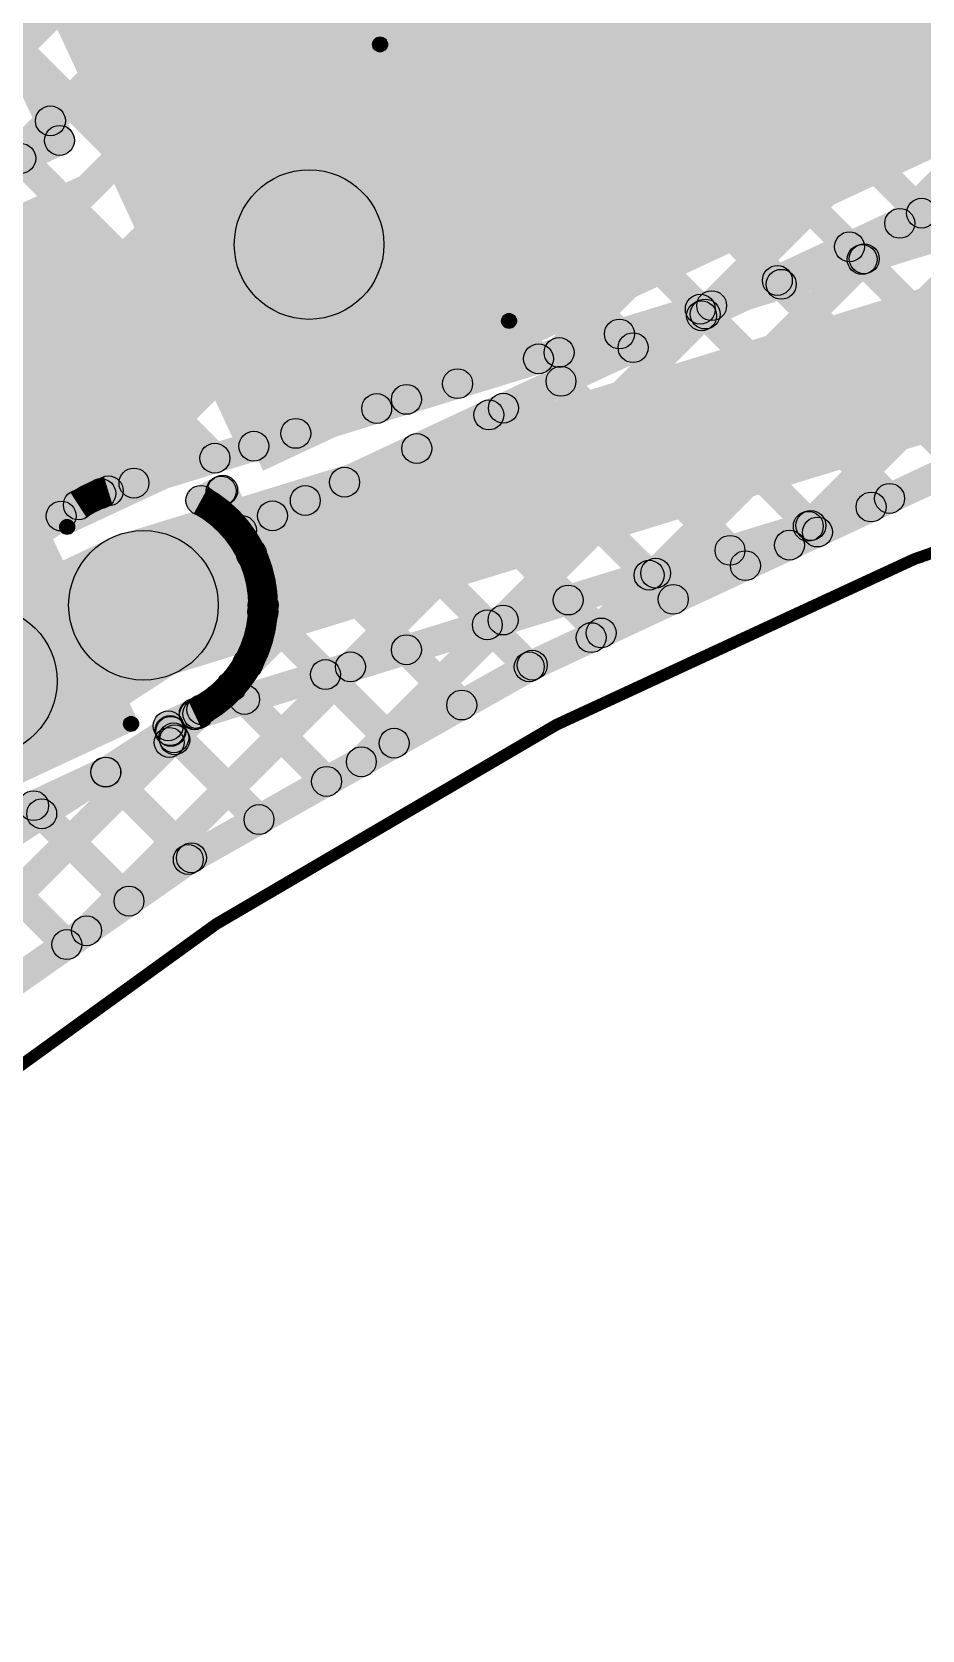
# Model space of a CAD drawing. Header units: millimetres. Extents: x 1.49 to 4.64, y 4.45 to 5.86.
# Drawn here: x 2.258 to 2.555, y 5.042 to 5.577 of the extents above; entities that cross this region are included whole.
import ezdxf

# ---------------------------------------------------------------- set-up
doc = ezdxf.new("R2010")
doc.units = ezdxf.units.MM
doc.header["$MEASUREMENT"] = 0
for name, color, linetype in [('BottomLayer', 5, 'Continuous'), ('Mechanical2', 216, 'Continuous'), ('TopLayer', 1, 'Continuous'), ('TopOverlay', 2, 'Continuous'), ('TopPaste', 8, 'Continuous'), ('TopSolder', 216, 'Continuous'), ('ViaHoleLayer', 16, 'Continuous')]:
    doc.layers.add(name, color=color, linetype=linetype)

# ---------------------------------------------------------------- blocks, each defined once
blk = doc.blocks.new('R__1206_2')
at = {"layer": 'TopLayer'}
for points in [[(-0.08, 0.035), (-0.02, 0.035), (-0.02, -0.035), (-0.08, -0.035)], [(0.02, 0.035), (0.08, 0.035), (0.08, -0.035), (0.02, -0.035)]]:
    blk.add_hatch(color=1, dxfattribs=at).paths.add_polyline_path(points)
at = {"layer": 'TopOverlay'}
h = blk.add_hatch(color=2, dxfattribs=at)
edge = h.paths.add_edge_path()
edge.add_arc((-0.084, 0.039), 0.0025, 0, 360)
h = blk.add_hatch(color=2, dxfattribs=at)
edge = h.paths.add_edge_path()
edge.add_arc((-0.084, 0.039), 0.0025, 0, 360)
for points in [[(-0.0815, -0.039), (-0.0865, -0.039), (-0.0865, 0.039), (-0.0815, 0.039)], [(-0.084, 0.0365), (-0.084, 0.0415), (0.084, 0.0415), (0.084, 0.0365)], [(0.0865, -0.039), (0.0815, -0.039), (0.0815, 0.039), (0.0865, 0.039)], [(-0.084, -0.0415), (-0.084, -0.0365), (0.084, -0.0365), (0.084, -0.0415)]]:
    blk.add_hatch(color=2, dxfattribs=at).paths.add_polyline_path(points)
h = blk.add_hatch(color=2, dxfattribs=at)
edge = h.paths.add_edge_path()
edge.add_arc((0.084, 0.039), 0.0025, 0, 360)
h = blk.add_hatch(color=2, dxfattribs=at)
edge = h.paths.add_edge_path()
edge.add_arc((0.084, 0.039), 0.0025, 0, 360)
h = blk.add_hatch(color=2, dxfattribs=at)
edge = h.paths.add_edge_path()
edge.add_arc((-0.084, -0.039), 0.0025, 0, 360)
h = blk.add_hatch(color=2, dxfattribs=at)
edge = h.paths.add_edge_path()
edge.add_arc((-0.084, -0.039), 0.0025, 0, 360)
h = blk.add_hatch(color=2, dxfattribs=at)
edge = h.paths.add_edge_path()
edge.add_arc((0.084, -0.039), 0.0025, 0, 360)
h = blk.add_hatch(color=2, dxfattribs=at)
edge = h.paths.add_edge_path()
edge.add_arc((0.084, -0.039), 0.0025, 0, 360)
at = {"layer": 'TopPaste'}
for points in [[(-0.08, 0.035), (-0.02, 0.035), (-0.02, -0.035), (-0.08, -0.035)], [(0.02, 0.035), (0.08, 0.035), (0.08, -0.035), (0.02, -0.035)]]:
    blk.add_hatch(color=8, dxfattribs=at).paths.add_polyline_path(points)
at = {"layer": 'TopSolder'}
for points in [[(-0.084, 0.039), (-0.016, 0.039), (-0.016, -0.039), (-0.084, -0.039)], [(0.016, 0.039), (0.084, 0.039), (0.084, -0.039), (0.016, -0.039)]]:
    blk.add_hatch(color=216, dxfattribs=at).paths.add_polyline_path(points)
at = {"layer": 'TopOverlay'}
for centre in [(-0.084, 0.039), (-0.084, 0.039), (0.084, 0.039), (0.084, 0.039), (-0.084, -0.039), (-0.084, -0.039), (0.084, -0.039), (0.084, -0.039)]:
    blk.add_circle(centre, 0.0025, dxfattribs=at)
blk = doc.blocks.new('W_____LED_8')
at = {"layer": 'TopLayer'}
for points in [[(-0.06526, 0.04685), (-0.02195, 0.04685), (-0.02195, -0.04685), (-0.06526, -0.04685)], [(-0.00226, 0.04685), (0.08947, 0.04685), (0.08947, -0.04685), (-0.00226, -0.04685)]]:
    blk.add_hatch(color=1, dxfattribs=at).paths.add_polyline_path(points)
at = {"layer": 'TopOverlay'}
h = blk.add_hatch(color=2, dxfattribs=at)
edge = h.paths.add_edge_path()
edge.add_arc((-0.069, 0.051), 0.0025, 0, 360)
h = blk.add_hatch(color=2, dxfattribs=at)
edge = h.paths.add_edge_path()
edge.add_arc((-0.069, 0.051), 0.0025, 0, 360)
for points in [[(-0.069, 0.0485), (-0.069, 0.0535), (0.094, 0.0535), (0.094, 0.0485)], [(-0.0715, 0.051), (-0.0665, 0.051), (-0.0665, -0.051), (-0.0715, -0.051)], [(0.134, 0.05301), (0.091, 0.05301), (0.091, -0.05299), (0.134, -0.05299)], [(-0.069, -0.0535), (-0.069, -0.0485), (0.094, -0.0485), (0.094, -0.0535)]]:
    blk.add_hatch(color=2, dxfattribs=at).paths.add_polyline_path(points)
h = blk.add_hatch(color=2, dxfattribs=at)
edge = h.paths.add_edge_path()
edge.add_arc((0.094, 0.051), 0.0025, 0, 360)
h = blk.add_hatch(color=2, dxfattribs=at)
edge = h.paths.add_edge_path()
edge.add_arc((-0.069, -0.051), 0.0025, 0, 360)
h = blk.add_hatch(color=2, dxfattribs=at)
edge = h.paths.add_edge_path()
edge.add_arc((-0.069, -0.051), 0.0025, 0, 360)
h = blk.add_hatch(color=2, dxfattribs=at)
edge = h.paths.add_edge_path()
edge.add_arc((0.094, -0.051), 0.0025, 0, 360)
at = {"layer": 'TopPaste'}
for points in [[(-0.06526, 0.04685), (-0.02195, 0.04685), (-0.02195, -0.04685), (-0.06526, -0.04685)], [(-0.00226, 0.04685), (0.08947, 0.04685), (0.08947, -0.04685), (-0.00226, -0.04685)]]:
    blk.add_hatch(color=8, dxfattribs=at).paths.add_polyline_path(points)
at = {"layer": 'TopSolder'}
for points in [[(-0.06926, 0.05085), (-0.01795, 0.05085), (-0.01795, -0.05085), (-0.06926, -0.05085)], [(-0.00626, 0.05085), (0.09347, 0.05085), (0.09347, -0.05085), (-0.00626, -0.05085)]]:
    blk.add_hatch(color=216, dxfattribs=at).paths.add_polyline_path(points)
at = {"layer": 'TopOverlay'}
for centre in [(-0.069, 0.051), (-0.069, 0.051), (0.094, 0.051), (-0.069, -0.051), (-0.069, -0.051), (0.094, -0.051)]:
    blk.add_circle(centre, 0.0025, dxfattribs=at)

msp = doc.modelspace()

# ---------------------------------------------------------------- hatches: boundary and pattern name
at = {"layer": 'BottomLayer'}
for points in [[(2.53954, 5.49732), (2.53247, 5.50439), (2.85432, 5.82624), (2.86139, 5.81917)], [(2.53954, 5.49732), (2.53247, 5.50439), (2.85432, 5.82624), (2.86139, 5.81917)], [(2.48852, 5.48165), (2.48144, 5.48872), (2.81621, 5.82348), (2.82328, 5.81641)], [(2.43749, 5.46598), (2.43042, 5.47305), (2.77121, 5.81384), (2.77828, 5.80677)], [(2.38647, 5.45031), (2.3794, 5.45738), (2.72621, 5.8042), (2.73328, 5.79712)], [(2.33544, 5.43464), (2.32837, 5.44171), (2.68121, 5.79455), (2.68828, 5.78748)], [(2.28429, 5.41884), (2.27722, 5.42591), (2.63621, 5.78491), (2.64329, 5.77784)], [(2.1869, 5.35681), (2.17983, 5.36388), (2.58827, 5.77232), (2.59534, 5.76525)], [(1.51354, 4.7188), (1.50646, 4.72587), (2.53458, 5.75399), (2.54166, 5.74692)], [(2.07034, 5.31096), (2.06327, 5.31803), (2.4809, 5.73566), (2.48797, 5.72859)], [(2.05804, 5.33401), (2.05097, 5.34109), (2.42721, 5.71733), (2.43428, 5.71026)], [(2.39921, 5.70034), (2.40629, 5.70741), (2.59292, 5.52078), (2.58585, 5.51371)], [(2.35747, 5.48163), (2.34329, 5.52958), (2.93291, 5.70397), (2.94709, 5.65603)], [(2.37564, 5.68855), (2.38272, 5.69563), (2.56587, 5.51247), (2.5588, 5.5054)], [(1.51354, 4.82487), (1.50646, 4.83194), (2.36466, 5.69013), (2.37173, 5.68306)], [(2.35207, 5.67677), (2.35914, 5.68384), (2.53882, 5.50417), (2.53175, 5.4971)], [(2.3285, 5.66498), (2.33557, 5.67206), (2.51177, 5.49586), (2.5047, 5.48879)], [(2.30493, 5.6532), (2.312, 5.66027), (2.48472, 5.48755), (2.47765, 5.48048)], [(2.28136, 5.64141), (2.28843, 5.64848), (2.45767, 5.47925), (2.4506, 5.47218)], [(2.25779, 5.62963), (2.26486, 5.6367), (2.43062, 5.47094), (2.42355, 5.46387)], [(2.23458, 5.61749), (2.24165, 5.62456), (2.40357, 5.46263), (2.3965, 5.45556)], [(2.28473, 5.41846), (2.28179, 5.42802), (2.91634, 5.62288), (2.91927, 5.61332)], [(2.21216, 5.60456), (2.21923, 5.61163), (2.37652, 5.45433), (2.36945, 5.44726)], [(2.30234, 5.3611), (2.28766, 5.4089), (2.92266, 5.6039), (2.93734, 5.5561)], [(2.18974, 5.59162), (2.19681, 5.59869), (2.34948, 5.44602), (2.3424, 5.43895)], [(2.16731, 5.57869), (2.17439, 5.58576), (2.32243, 5.43772), (2.31536, 5.43064)], [(2.14489, 5.56575), (2.15197, 5.57282), (2.29538, 5.42941), (2.28831, 5.42234)], [(2.12247, 5.55282), (2.12954, 5.55989), (2.27105, 5.41839), (2.26397, 5.41132)], [(2.05308, 5.2937), (2.02692, 5.3363), (2.3373, 5.52691), (2.36347, 5.4843)], [(2.09087, 5.29447), (2.08544, 5.30287), (2.27053, 5.42277), (2.27597, 5.41438)], [(2.31354, 5.34362), (2.3106, 5.35318), (2.53681, 5.42265), (2.53975, 5.41309)], [(2.42711, 5.36047), (2.42289, 5.36953), (2.53617, 5.4224), (2.5404, 5.41333)], [(2.51453, 5.40159), (2.50746, 5.40866), (2.51374, 5.41495), (2.52081, 5.40788)], [(2.51463, 5.40815), (2.5217, 5.41522), (2.52389, 5.41303), (2.51682, 5.40596)], [(2.12349, 5.24412), (2.09631, 5.28608), (2.28141, 5.40598), (2.30859, 5.36402)], [(2.48758, 5.39984), (2.49465, 5.40692), (2.49978, 5.40178), (2.49271, 5.39471)], [(2.44824, 5.37066), (2.44116, 5.37773), (2.46272, 5.39928), (2.46979, 5.39221)], [(2.46053, 5.39154), (2.4676, 5.39861), (2.47567, 5.39053), (2.4686, 5.38346)], [(2.43348, 5.38323), (2.44055, 5.3903), (2.45157, 5.37928), (2.4445, 5.37221)], [(2.37138, 5.32916), (2.36431, 5.33623), (2.41169, 5.38361), (2.41876, 5.37654)], [(2.37138, 5.32916), (2.36431, 5.33623), (2.41169, 5.38361), (2.41876, 5.37654)], [(2.40643, 5.37493), (2.4135, 5.382), (2.42753, 5.36797), (2.42046, 5.3609)], [(2.37938, 5.36662), (2.38645, 5.37369), (2.40494, 5.3552), (2.39787, 5.34813)], [(2.27952, 5.27266), (2.27245, 5.27973), (2.36067, 5.36794), (2.36774, 5.36087)], [(2.31246, 5.29565), (2.30754, 5.30435), (2.42254, 5.36935), (2.42746, 5.36065)], [(2.35233, 5.35831), (2.3594, 5.36538), (2.38235, 5.34243), (2.37528, 5.33536)], [(2.32528, 5.35001), (2.33235, 5.35708), (2.35977, 5.32967), (2.3527, 5.32259)], [(1.96427, 4.99275), (1.95719, 4.99982), (2.30964, 5.35227), (2.31672, 5.3452)], [(2.14046, 5.23127), (2.13502, 5.23967), (2.30935, 5.35259), (2.31479, 5.3442)], [(2.30036, 5.33957), (2.30744, 5.34664), (2.33718, 5.3169), (2.33011, 5.30983)], [(2.27891, 5.32567), (2.28598, 5.33274), (2.31459, 5.30413), (2.30752, 5.29706)], [(2.25745, 5.31177), (2.26452, 5.31884), (2.29371, 5.28966), (2.28664, 5.28259)], [(2.21287, 5.2259), (2.20713, 5.2341), (2.30713, 5.3041), (2.31287, 5.2959)], [(2.23599, 5.29787), (2.24307, 5.30494), (2.27291, 5.2751), (2.26584, 5.26803)]]:
    msp.add_hatch(color=5, dxfattribs=at).paths.add_polyline_path(points)
h = msp.add_hatch(color=5, dxfattribs=at)
edge = h.paths.add_edge_path()
edge.add_arc((2.35038, 5.50561), 0.025, 0, 360)
h = msp.add_hatch(color=5, dxfattribs=at)
edge = h.paths.add_edge_path()
edge.add_arc((2.35038, 5.50561), 0.025, 0, 360)
h = msp.add_hatch(color=5, dxfattribs=at)
edge = h.paths.add_edge_path()
edge.add_arc((2.53528, 5.50063), 0.005, 0, 360)
h = msp.add_hatch(color=5, dxfattribs=at)
edge = h.paths.add_edge_path()
edge.add_arc((2.536, 5.50085), 0.005, 0, 360)
h = msp.add_hatch(color=5, dxfattribs=at)
edge = h.paths.add_edge_path()
edge.add_arc((2.536, 5.50085), 0.005, 0, 360)
h = msp.add_hatch(color=5, dxfattribs=at)
edge = h.paths.add_edge_path()
edge.add_arc((2.50823, 5.49232), 0.005, 0, 360)
h = msp.add_hatch(color=5, dxfattribs=at)
edge = h.paths.add_edge_path()
edge.add_arc((2.48118, 5.48402), 0.005, 0, 360)
h = msp.add_hatch(color=5, dxfattribs=at)
edge = h.paths.add_edge_path()
edge.add_arc((2.48498, 5.48518), 0.005, 0, 360)
h = msp.add_hatch(color=5, dxfattribs=at)
edge = h.paths.add_edge_path()
edge.add_arc((2.45414, 5.47571), 0.005, 0, 360)
h = msp.add_hatch(color=5, dxfattribs=at)
edge = h.paths.add_edge_path()
edge.add_arc((2.42709, 5.46741), 0.005, 0, 360)
h = msp.add_hatch(color=5, dxfattribs=at)
edge = h.paths.add_edge_path()
edge.add_arc((2.43396, 5.46952), 0.005, 0, 360)
h = msp.add_hatch(color=5, dxfattribs=at)
edge = h.paths.add_edge_path()
edge.add_arc((2.40004, 5.4591), 0.005, 0, 360)
h = msp.add_hatch(color=5, dxfattribs=at)
edge = h.paths.add_edge_path()
edge.add_arc((2.37299, 5.45079), 0.005, 0, 360)
h = msp.add_hatch(color=5, dxfattribs=at)
edge = h.paths.add_edge_path()
edge.add_arc((2.38293, 5.45385), 0.005, 0, 360)
h = msp.add_hatch(color=5, dxfattribs=at)
edge = h.paths.add_edge_path()
edge.add_arc((2.34594, 5.44249), 0.005, 0, 360)
h = msp.add_hatch(color=5, dxfattribs=at)
edge = h.paths.add_edge_path()
edge.add_arc((2.31889, 5.43418), 0.005, 0, 360)
h = msp.add_hatch(color=5, dxfattribs=at)
edge = h.paths.add_edge_path()
edge.add_arc((2.33191, 5.43818), 0.005, 0, 360)
h = msp.add_hatch(color=5, dxfattribs=at)
edge = h.paths.add_edge_path()
edge.add_arc((2.29184, 5.42587), 0.005, 0, 360)
h = msp.add_hatch(color=5, dxfattribs=at)
edge = h.paths.add_edge_path()
edge.add_arc((2.27325, 5.41857), 0.005, 0, 360)
h = msp.add_hatch(color=5, dxfattribs=at)
edge = h.paths.add_edge_path()
edge.add_arc((2.27325, 5.41857), 0.005, 0, 360)
h = msp.add_hatch(color=5, dxfattribs=at)
edge = h.paths.add_edge_path()
edge.add_arc((2.27325, 5.41857), 0.005, 0, 360)
h = msp.add_hatch(color=5, dxfattribs=at)
edge = h.paths.add_edge_path()
edge.add_arc((2.28075, 5.42238), 0.005, 0, 360)
h = msp.add_hatch(color=5, dxfattribs=at)
edge = h.paths.add_edge_path()
edge.add_arc((2.28326, 5.42324), 0.005, 0, 360)
h = msp.add_hatch(color=5, dxfattribs=at)
edge = h.paths.add_edge_path()
edge.add_arc((2.28326, 5.42324), 0.005, 0, 360)
h = msp.add_hatch(color=5, dxfattribs=at)
edge = h.paths.add_edge_path()
edge.add_arc((2.28326, 5.42324), 0.005, 0, 360)
h = msp.add_hatch(color=5, dxfattribs=at)
edge = h.paths.add_edge_path()
edge.add_arc((2.26751, 5.41485), 0.005, 0, 360)
h = msp.add_hatch(color=5, dxfattribs=at)
edge = h.paths.add_edge_path()
edge.add_arc((2.53828, 5.41787), 0.005, 0, 360)
h = msp.add_hatch(color=5, dxfattribs=at)
edge = h.paths.add_edge_path()
edge.add_arc((2.53828, 5.41787), 0.005, 0, 360)
h = msp.add_hatch(color=5, dxfattribs=at)
edge = h.paths.add_edge_path()
edge.add_arc((2.51728, 5.41141), 0.005, 0, 360)
h = msp.add_hatch(color=5, dxfattribs=at)
edge = h.paths.add_edge_path()
edge.add_arc((2.51816, 5.41169), 0.005, 0, 360)
h = msp.add_hatch(color=5, dxfattribs=at)
edge = h.paths.add_edge_path()
edge.add_arc((2.52035, 5.4095), 0.005, 0, 360)
h = msp.add_hatch(color=5, dxfattribs=at)
edge = h.paths.add_edge_path()
edge.add_arc((2.295, 5.385), 0.025, 0, 360)
h = msp.add_hatch(color=5, dxfattribs=at)
edge = h.paths.add_edge_path()
edge.add_arc((2.295, 5.385), 0.025, 0, 360)
h = msp.add_hatch(color=5, dxfattribs=at)
edge = h.paths.add_edge_path()
edge.add_arc((2.49111, 5.40338), 0.005, 0, 360)
h = msp.add_hatch(color=5, dxfattribs=at)
edge = h.paths.add_edge_path()
edge.add_arc((2.51099, 5.40513), 0.005, 0, 360)
h = msp.add_hatch(color=5, dxfattribs=at)
edge = h.paths.add_edge_path()
edge.add_arc((2.49625, 5.39825), 0.005, 0, 360)
h = msp.add_hatch(color=5, dxfattribs=at)
edge = h.paths.add_edge_path()
edge.add_arc((2.295, 5.385), 0.01181, 0, 360)
h = msp.add_hatch(color=5, dxfattribs=at)
edge = h.paths.add_edge_path()
edge.add_arc((2.46406, 5.39507), 0.005, 0, 360)
h = msp.add_hatch(color=5, dxfattribs=at)
edge = h.paths.add_edge_path()
edge.add_arc((2.46625, 5.39575), 0.005, 0, 360)
h = msp.add_hatch(color=5, dxfattribs=at)
edge = h.paths.add_edge_path()
edge.add_arc((2.43701, 5.38677), 0.005, 0, 360)
h = msp.add_hatch(color=5, dxfattribs=at)
edge = h.paths.add_edge_path()
edge.add_arc((2.47214, 5.387), 0.005, 0, 360)
h = msp.add_hatch(color=5, dxfattribs=at)
edge = h.paths.add_edge_path()
edge.add_arc((2.40997, 5.37846), 0.005, 0, 360)
h = msp.add_hatch(color=5, dxfattribs=at)
edge = h.paths.add_edge_path()
edge.add_arc((2.41523, 5.38008), 0.005, 0, 360)
h = msp.add_hatch(color=5, dxfattribs=at)
edge = h.paths.add_edge_path()
edge.add_arc((2.41523, 5.38008), 0.005, 0, 360)
h = msp.add_hatch(color=5, dxfattribs=at)
edge = h.paths.add_edge_path()
edge.add_arc((2.44803, 5.37575), 0.005, 0, 360)
h = msp.add_hatch(color=5, dxfattribs=at)
edge = h.paths.add_edge_path()
edge.add_arc((2.38292, 5.37015), 0.005, 0, 360)
h = msp.add_hatch(color=5, dxfattribs=at)
edge = h.paths.add_edge_path()
edge.add_arc((2.4447, 5.37419), 0.005, 0, 360)
h = msp.add_hatch(color=5, dxfattribs=at)
edge = h.paths.add_edge_path()
edge.add_arc((2.425, 5.365), 0.005, 0, 360)
h = msp.add_hatch(color=5, dxfattribs=at)
edge = h.paths.add_edge_path()
edge.add_arc((2.425, 5.365), 0.005, 0, 360)
h = msp.add_hatch(color=5, dxfattribs=at)
edge = h.paths.add_edge_path()
edge.add_arc((2.35587, 5.36185), 0.005, 0, 360)
h = msp.add_hatch(color=5, dxfattribs=at)
edge = h.paths.add_edge_path()
edge.add_arc((2.3642, 5.36441), 0.005, 0, 360)
h = msp.add_hatch(color=5, dxfattribs=at)
edge = h.paths.add_edge_path()
edge.add_arc((2.42399, 5.36443), 0.005, 0, 360)
h = msp.add_hatch(color=5, dxfattribs=at)
edge = h.paths.add_edge_path()
edge.add_arc((2.31318, 5.34874), 0.005, 0, 360)
h = msp.add_hatch(color=5, dxfattribs=at)
edge = h.paths.add_edge_path()
edge.add_arc((2.32882, 5.35354), 0.005, 0, 360)
h = msp.add_hatch(color=5, dxfattribs=at)
edge = h.paths.add_edge_path()
edge.add_arc((2.40141, 5.35166), 0.005, 0, 360)
h = msp.add_hatch(color=5, dxfattribs=at)
edge = h.paths.add_edge_path()
edge.add_arc((2.31207, 5.3484), 0.005, 0, 360)
h = msp.add_hatch(color=5, dxfattribs=at)
edge = h.paths.add_edge_path()
edge.add_arc((2.31207, 5.3484), 0.005, 0, 360)
h = msp.add_hatch(color=5, dxfattribs=at)
edge = h.paths.add_edge_path()
edge.add_arc((2.3039, 5.34311), 0.005, 0, 360)
h = msp.add_hatch(color=5, dxfattribs=at)
edge = h.paths.add_edge_path()
edge.add_arc((2.37882, 5.3389), 0.005, 0, 360)
h = msp.add_hatch(color=5, dxfattribs=at)
edge = h.paths.add_edge_path()
edge.add_arc((2.36785, 5.3327), 0.005, 0, 360)
h = msp.add_hatch(color=5, dxfattribs=at)
edge = h.paths.add_edge_path()
edge.add_arc((2.36785, 5.3327), 0.005, 0, 360)
h = msp.add_hatch(color=5, dxfattribs=at)
edge = h.paths.add_edge_path()
edge.add_arc((2.28244, 5.32921), 0.005, 0, 360)
h = msp.add_hatch(color=5, dxfattribs=at)
edge = h.paths.add_edge_path()
edge.add_arc((2.35623, 5.32613), 0.005, 0, 360)
h = msp.add_hatch(color=5, dxfattribs=at)
edge = h.paths.add_edge_path()
edge.add_arc((2.26099, 5.31531), 0.005, 0, 360)
h = msp.add_hatch(color=5, dxfattribs=at)
edge = h.paths.add_edge_path()
edge.add_arc((2.33364, 5.31336), 0.005, 0, 360)
h = msp.add_hatch(color=5, dxfattribs=at)
edge = h.paths.add_edge_path()
edge.add_arc((2.31105, 5.3006), 0.005, 0, 360)
h = msp.add_hatch(color=5, dxfattribs=at)
edge = h.paths.add_edge_path()
edge.add_arc((2.31, 5.3), 0.005, 0, 360)
h = msp.add_hatch(color=5, dxfattribs=at)
edge = h.paths.add_edge_path()
edge.add_arc((2.31, 5.3), 0.005, 0, 360)
h = msp.add_hatch(color=5, dxfattribs=at)
edge = h.paths.add_edge_path()
edge.add_arc((2.29017, 5.28612), 0.005, 0, 360)
h = msp.add_hatch(color=5, dxfattribs=at)
edge = h.paths.add_edge_path()
edge.add_arc((2.27599, 5.27619), 0.005, 0, 360)
h = msp.add_hatch(color=5, dxfattribs=at)
edge = h.paths.add_edge_path()
edge.add_arc((2.26938, 5.27156), 0.005, 0, 360)
at = {"layer": 'TopLayer'}
for points in [[(2.335, 5.43), (2.64351, 5.57386), (2.5706, 5.73022), (2.26209, 5.58636)], [(2.23762, 5.59151), (2.24668, 5.59573), (2.27148, 5.54255), (2.26242, 5.53833)], [(2.32986, 5.40553), (2.32563, 5.4146), (2.63644, 5.55953), (2.64067, 5.55047)], [(2.51453, 5.40159), (2.50746, 5.40866), (2.65733, 5.55854), (2.6644, 5.55146)], [(2.25258, 5.52855), (2.24551, 5.53562), (2.26038, 5.55049), (2.26745, 5.54342)], [(2.44824, 5.37066), (2.44116, 5.37773), (2.61057, 5.54713), (2.61764, 5.54006)], [(2.13162, 5.47182), (2.12739, 5.48088), (2.26484, 5.54497), (2.26906, 5.53591)], [(2.19003, 5.38204), (2.30967, 5.43782), (2.26907, 5.52488), (2.14944, 5.46909)], [(2.55162, 5.51257), (2.55869, 5.51965), (2.6251, 5.45324), (2.61803, 5.44616)], [(2.37138, 5.32916), (2.36431, 5.33623), (2.54432, 5.51624), (2.55139, 5.50917)], [(2.37138, 5.32916), (2.36431, 5.33623), (2.54432, 5.51624), (2.55139, 5.50917)], [(2.52751, 5.50133), (2.53458, 5.5084), (2.59823, 5.44475), (2.59116, 5.43768)], [(2.5034, 5.49009), (2.51047, 5.49716), (2.5721, 5.43553), (2.56503, 5.42846)], [(2.27952, 5.27266), (2.27245, 5.27973), (2.47807, 5.48535), (2.48515, 5.47828)], [(2.47929, 5.47884), (2.48636, 5.48592), (2.54799, 5.42428), (2.54092, 5.41721)], [(2.45518, 5.4676), (2.46225, 5.47467), (2.52389, 5.41303), (2.51682, 5.40596)], [(2.43106, 5.45636), (2.43814, 5.46343), (2.49978, 5.40178), (2.49271, 5.39471)], [(2.33344, 5.36193), (2.32637, 5.369), (2.41183, 5.45446), (2.4189, 5.44739)], [(2.40695, 5.44511), (2.41402, 5.45218), (2.47567, 5.39053), (2.4686, 5.38346)], [(2.38284, 5.43387), (2.38991, 5.44094), (2.45157, 5.37928), (2.4445, 5.37221)], [(2.42711, 5.36047), (2.42289, 5.36953), (2.57289, 5.43953), (2.57711, 5.43047)], [(2.35873, 5.42263), (2.3658, 5.4297), (2.42753, 5.36797), (2.42046, 5.3609)], [(2.31634, 5.41554), (2.31212, 5.42461), (2.31886, 5.42775), (2.32309, 5.41869)], [(2.31697, 5.42135), (2.32603, 5.42558), (2.33228, 5.41218), (2.32321, 5.40795)], [(2.3347, 5.39855), (2.32763, 5.40562), (2.34558, 5.42357), (2.35265, 5.4165)], [(2.33462, 5.41138), (2.34169, 5.41845), (2.40494, 5.3552), (2.39787, 5.34813)], [(2.25176, 5.33706), (2.2305, 5.38231), (2.28437, 5.40763), (2.30563, 5.36237)], [(2.3314, 5.37924), (2.33847, 5.38631), (2.38235, 5.34243), (2.37528, 5.33536)], [(2.31246, 5.29565), (2.30754, 5.30435), (2.42254, 5.36935), (2.42746, 5.36065)], [(2.3209, 5.35439), (2.32798, 5.36146), (2.35977, 5.32967), (2.3527, 5.32259)], [(2.30868, 5.33717), (2.30161, 5.34424), (2.311, 5.35363), (2.31807, 5.34656)], [(2.30541, 5.34017), (2.30116, 5.34922), (2.30989, 5.35332), (2.31414, 5.34427)], [(2.21695, 5.29324), (2.21272, 5.3023), (2.30335, 5.34456), (2.30758, 5.3355)], [(2.29876, 5.34259), (2.30782, 5.34681), (2.31, 5.34214), (2.30093, 5.33792)], [(2.30061, 5.33933), (2.30768, 5.3464), (2.33718, 5.3169), (2.33011, 5.30983)], [(1.7431, 4.77158), (1.73602, 4.77865), (2.30007, 5.3427), (2.30714, 5.33563)], [(2.27885, 5.32573), (2.28592, 5.3328), (2.31459, 5.30413), (2.30752, 5.29706)], [(2.25473, 5.31449), (2.26181, 5.32156), (2.29371, 5.28966), (2.28664, 5.28259)], [(2.23062, 5.30325), (2.23769, 5.31032), (2.27291, 5.2751), (2.26584, 5.26803)], [(2.21287, 5.2259), (2.20713, 5.2341), (2.30713, 5.3041), (2.31287, 5.2959)]]:
    msp.add_hatch(color=1, dxfattribs=at).paths.add_polyline_path(points)
h = msp.add_hatch(color=1, dxfattribs=at)
edge = h.paths.add_edge_path()
edge.add_arc((2.26391, 5.54696), 0.005, 0, 360)
h = msp.add_hatch(color=1, dxfattribs=at)
edge = h.paths.add_edge_path()
edge.add_arc((2.26695, 5.54044), 0.005, 0, 360)
h = msp.add_hatch(color=1, dxfattribs=at)
edge = h.paths.add_edge_path()
edge.add_arc((2.26695, 5.54044), 0.005, 0, 360)
h = msp.add_hatch(color=1, dxfattribs=at)
edge = h.paths.add_edge_path()
edge.add_arc((2.25402, 5.53441), 0.005, 0, 360)
h = msp.add_hatch(color=1, dxfattribs=at)
edge = h.paths.add_edge_path()
edge.add_arc((2.55516, 5.51611), 0.005, 0, 360)
h = msp.add_hatch(color=1, dxfattribs=at)
edge = h.paths.add_edge_path()
edge.add_arc((2.54786, 5.51271), 0.005, 0, 360)
h = msp.add_hatch(color=1, dxfattribs=at)
edge = h.paths.add_edge_path()
edge.add_arc((2.54786, 5.51271), 0.005, 0, 360)
h = msp.add_hatch(color=1, dxfattribs=at)
edge = h.paths.add_edge_path()
edge.add_arc((2.53105, 5.50487), 0.005, 0, 360)
h = msp.add_hatch(color=1, dxfattribs=at)
edge = h.paths.add_edge_path()
edge.add_arc((2.50694, 5.49362), 0.005, 0, 360)
h = msp.add_hatch(color=1, dxfattribs=at)
edge = h.paths.add_edge_path()
edge.add_arc((2.48282, 5.48238), 0.005, 0, 360)
h = msp.add_hatch(color=1, dxfattribs=at)
edge = h.paths.add_edge_path()
edge.add_arc((2.48161, 5.48181), 0.005, 0, 360)
h = msp.add_hatch(color=1, dxfattribs=at)
edge = h.paths.add_edge_path()
edge.add_arc((2.45871, 5.47114), 0.005, 0, 360)
h = msp.add_hatch(color=1, dxfattribs=at)
edge = h.paths.add_edge_path()
edge.add_arc((2.4346, 5.45989), 0.005, 0, 360)
h = msp.add_hatch(color=1, dxfattribs=at)
edge = h.paths.add_edge_path()
edge.add_arc((2.41536, 5.45092), 0.005, 0, 360)
h = msp.add_hatch(color=1, dxfattribs=at)
edge = h.paths.add_edge_path()
edge.add_arc((2.41049, 5.44865), 0.005, 0, 360)
h = msp.add_hatch(color=1, dxfattribs=at)
edge = h.paths.add_edge_path()
edge.add_arc((2.38638, 5.43741), 0.005, 0, 360)
h = msp.add_hatch(color=1, dxfattribs=at)
edge = h.paths.add_edge_path()
edge.add_arc((2.3215, 5.42346), 0.005, 0, 360)
h = msp.add_hatch(color=1, dxfattribs=at)
edge = h.paths.add_edge_path()
edge.add_arc((2.36226, 5.42616), 0.005, 0, 360)
h = msp.add_hatch(color=1, dxfattribs=at)
edge = h.paths.add_edge_path()
edge.add_arc((2.31423, 5.42008), 0.005, 0, 360)
h = msp.add_hatch(color=1, dxfattribs=at)
edge = h.paths.add_edge_path()
edge.add_arc((2.31423, 5.42008), 0.005, 0, 360)
h = msp.add_hatch(color=1, dxfattribs=at)
edge = h.paths.add_edge_path()
edge.add_arc((2.32098, 5.42322), 0.005, 0, 360)
h = msp.add_hatch(color=1, dxfattribs=at)
edge = h.paths.add_edge_path()
edge.add_arc((2.34912, 5.42003), 0.005, 0, 360)
h = msp.add_hatch(color=1, dxfattribs=at)
edge = h.paths.add_edge_path()
edge.add_arc((2.54446, 5.42075), 0.005, 0, 360)
h = msp.add_hatch(color=1, dxfattribs=at)
edge = h.paths.add_edge_path()
edge.add_arc((2.33815, 5.41492), 0.005, 0, 360)
h = msp.add_hatch(color=1, dxfattribs=at)
edge = h.paths.add_edge_path()
edge.add_arc((2.32775, 5.41007), 0.005, 0, 360)
h = msp.add_hatch(color=1, dxfattribs=at)
edge = h.paths.add_edge_path()
edge.add_arc((2.32775, 5.41007), 0.005, 0, 360)
h = msp.add_hatch(color=1, dxfattribs=at)
edge = h.paths.add_edge_path()
edge.add_arc((2.52035, 5.4095), 0.005, 0, 360)
h = msp.add_hatch(color=1, dxfattribs=at)
edge = h.paths.add_edge_path()
edge.add_arc((2.295, 5.385), 0.025, 0, 360)
h = msp.add_hatch(color=1, dxfattribs=at)
edge = h.paths.add_edge_path()
edge.add_arc((2.33117, 5.40208), 0.005, 0, 360)
h = msp.add_hatch(color=1, dxfattribs=at)
edge = h.paths.add_edge_path()
edge.add_arc((2.51099, 5.40513), 0.005, 0, 360)
h = msp.add_hatch(color=1, dxfattribs=at)
edge = h.paths.add_edge_path()
edge.add_arc((2.49625, 5.39825), 0.005, 0, 360)
h = msp.add_hatch(color=1, dxfattribs=at)
edge = h.paths.add_edge_path()
edge.add_arc((2.295, 5.385), 0.01181, 0, 360)
h = msp.add_hatch(color=1, dxfattribs=at)
edge = h.paths.add_edge_path()
edge.add_arc((2.47214, 5.387), 0.005, 0, 360)
h = msp.add_hatch(color=1, dxfattribs=at)
edge = h.paths.add_edge_path()
edge.add_arc((2.33494, 5.38278), 0.005, 0, 360)
h = msp.add_hatch(color=1, dxfattribs=at)
edge = h.paths.add_edge_path()
edge.add_arc((2.335, 5.385), 0.005, 0, 360)
h = msp.add_hatch(color=1, dxfattribs=at)
edge = h.paths.add_edge_path()
edge.add_arc((2.335, 5.385), 0.005, 0, 360)
h = msp.add_hatch(color=1, dxfattribs=at)
edge = h.paths.add_edge_path()
edge.add_arc((2.24113, 5.35968), 0.025, 0, 360)
h = msp.add_hatch(color=1, dxfattribs=at)
edge = h.paths.add_edge_path()
edge.add_arc((2.44803, 5.37575), 0.005, 0, 360)
h = msp.add_hatch(color=1, dxfattribs=at)
edge = h.paths.add_edge_path()
edge.add_arc((2.4447, 5.37419), 0.005, 0, 360)
h = msp.add_hatch(color=1, dxfattribs=at)
edge = h.paths.add_edge_path()
edge.add_arc((2.3299, 5.36546), 0.005, 0, 360)
h = msp.add_hatch(color=1, dxfattribs=at)
edge = h.paths.add_edge_path()
edge.add_arc((2.425, 5.365), 0.005, 0, 360)
h = msp.add_hatch(color=1, dxfattribs=at)
edge = h.paths.add_edge_path()
edge.add_arc((2.425, 5.365), 0.005, 0, 360)
h = msp.add_hatch(color=1, dxfattribs=at)
edge = h.paths.add_edge_path()
edge.add_arc((2.42399, 5.36443), 0.005, 0, 360)
h = msp.add_hatch(color=1, dxfattribs=at)
edge = h.paths.add_edge_path()
edge.add_arc((2.32444, 5.35792), 0.005, 0, 360)
h = msp.add_hatch(color=1, dxfattribs=at)
edge = h.paths.add_edge_path()
edge.add_arc((2.31201, 5.3488), 0.005, 0, 360)
h = msp.add_hatch(color=1, dxfattribs=at)
edge = h.paths.add_edge_path()
edge.add_arc((2.31201, 5.3488), 0.005, 0, 360)
h = msp.add_hatch(color=1, dxfattribs=at)
edge = h.paths.add_edge_path()
edge.add_arc((2.31454, 5.3501), 0.005, 0, 360)
h = msp.add_hatch(color=1, dxfattribs=at)
edge = h.paths.add_edge_path()
edge.add_arc((2.40141, 5.35166), 0.005, 0, 360)
h = msp.add_hatch(color=1, dxfattribs=at)
edge = h.paths.add_edge_path()
edge.add_arc((2.30329, 5.3447), 0.005, 0, 360)
h = msp.add_hatch(color=1, dxfattribs=at)
edge = h.paths.add_edge_path()
edge.add_arc((2.30329, 5.3447), 0.005, 0, 360)
h = msp.add_hatch(color=1, dxfattribs=at)
edge = h.paths.add_edge_path()
edge.add_arc((2.30361, 5.33917), 0.005, 0, 360)
h = msp.add_hatch(color=1, dxfattribs=at)
edge = h.paths.add_edge_path()
edge.add_arc((2.30415, 5.34286), 0.005, 0, 360)
h = msp.add_hatch(color=1, dxfattribs=at)
edge = h.paths.add_edge_path()
edge.add_arc((2.30515, 5.34071), 0.005, 0, 360)
h = msp.add_hatch(color=1, dxfattribs=at)
edge = h.paths.add_edge_path()
edge.add_arc((2.30546, 5.34003), 0.005, 0, 360)
h = msp.add_hatch(color=1, dxfattribs=at)
edge = h.paths.add_edge_path()
edge.add_arc((2.30546, 5.34003), 0.005, 0, 360)
h = msp.add_hatch(color=1, dxfattribs=at)
edge = h.paths.add_edge_path()
edge.add_arc((2.37882, 5.3389), 0.005, 0, 360)
h = msp.add_hatch(color=1, dxfattribs=at)
edge = h.paths.add_edge_path()
edge.add_arc((2.36785, 5.3327), 0.005, 0, 360)
h = msp.add_hatch(color=1, dxfattribs=at)
edge = h.paths.add_edge_path()
edge.add_arc((2.36785, 5.3327), 0.005, 0, 360)
h = msp.add_hatch(color=1, dxfattribs=at)
edge = h.paths.add_edge_path()
edge.add_arc((2.28238, 5.32927), 0.005, 0, 360)
h = msp.add_hatch(color=1, dxfattribs=at)
edge = h.paths.add_edge_path()
edge.add_arc((2.35623, 5.32613), 0.005, 0, 360)
h = msp.add_hatch(color=1, dxfattribs=at)
edge = h.paths.add_edge_path()
edge.add_arc((2.25827, 5.31802), 0.005, 0, 360)
h = msp.add_hatch(color=1, dxfattribs=at)
edge = h.paths.add_edge_path()
edge.add_arc((2.33364, 5.31336), 0.005, 0, 360)
h = msp.add_hatch(color=1, dxfattribs=at)
edge = h.paths.add_edge_path()
edge.add_arc((2.31105, 5.3006), 0.005, 0, 360)
h = msp.add_hatch(color=1, dxfattribs=at)
edge = h.paths.add_edge_path()
edge.add_arc((2.31, 5.3), 0.005, 0, 360)
h = msp.add_hatch(color=1, dxfattribs=at)
edge = h.paths.add_edge_path()
edge.add_arc((2.31, 5.3), 0.005, 0, 360)
h = msp.add_hatch(color=1, dxfattribs=at)
edge = h.paths.add_edge_path()
edge.add_arc((2.29017, 5.28612), 0.005, 0, 360)
h = msp.add_hatch(color=1, dxfattribs=at)
edge = h.paths.add_edge_path()
edge.add_arc((2.27599, 5.27619), 0.005, 0, 360)
h = msp.add_hatch(color=1, dxfattribs=at)
edge = h.paths.add_edge_path()
edge.add_arc((2.26938, 5.27156), 0.005, 0, 360)
at = {"layer": 'ViaHoleLayer'}
h = msp.add_hatch(color=16, dxfattribs=at)
edge = h.paths.add_edge_path()
edge.add_arc((2.295, 5.385), 0.00591, 0, 360)

# ---------------------------------------------------------------- linework, layer by layer
at = {"layer": 'BottomLayer', "const_width": 0.01}
msp.add_lwpolyline([(2.27325, 5.41857, -0.069326), (2.28326, 5.42324)], format="xyb", dxfattribs=at)
msp.add_lwpolyline([(2.27325, 5.41857, -0.069326), (2.28326, 5.42324)], format="xyb", dxfattribs=at)
at = {"layer": 'BottomLayer'}
for centre, radius in [((2.35038, 5.50561), 0.025), ((2.35038, 5.50561), 0.025), ((2.53528, 5.50063), 0.005), ((2.536, 5.50085), 0.005), ((2.536, 5.50085), 0.005), ((2.50823, 5.49232), 0.005), ((2.48118, 5.48402), 0.005), ((2.48498, 5.48518), 0.005), ((2.45414, 5.47571), 0.005), ((2.42709, 5.46741), 0.005), ((2.43396, 5.46952), 0.005), ((2.40004, 5.4591), 0.005), ((2.37299, 5.45079), 0.005), ((2.38293, 5.45385), 0.005), ((2.34594, 5.44249), 0.005), ((2.31889, 5.43418), 0.005), ((2.33191, 5.43818), 0.005), ((2.29184, 5.42587), 0.005), ((2.27325, 5.41857), 0.005), ((2.27325, 5.41857), 0.005), ((2.27325, 5.41857), 0.005), ((2.28075, 5.42238), 0.005), ((2.28326, 5.42324), 0.005), ((2.28326, 5.42324), 0.005), ((2.28326, 5.42324), 0.005), ((2.26751, 5.41485), 0.005), ((2.53828, 5.41787), 0.005), ((2.53828, 5.41787), 0.005), ((2.51728, 5.41141), 0.005), ((2.51816, 5.41169), 0.005), ((2.52035, 5.4095), 0.005), ((2.295, 5.385), 0.025), ((2.295, 5.385), 0.025), ((2.49111, 5.40338), 0.005), ((2.51099, 5.40513), 0.005), ((2.49625, 5.39825), 0.005), ((2.46406, 5.39507), 0.005), ((2.46625, 5.39575), 0.005), ((2.43701, 5.38677), 0.005), ((2.47214, 5.387), 0.005), ((2.40997, 5.37846), 0.005), ((2.41523, 5.38008), 0.005), ((2.41523, 5.38008), 0.005), ((2.44803, 5.37575), 0.005), ((2.38292, 5.37015), 0.005), ((2.4447, 5.37419), 0.005), ((2.425, 5.365), 0.005), ((2.425, 5.365), 0.005), ((2.35587, 5.36185), 0.005), ((2.3642, 5.36441), 0.005), ((2.42399, 5.36443), 0.005), ((2.31318, 5.34874), 0.005), ((2.32882, 5.35354), 0.005), ((2.40141, 5.35166), 0.005), ((2.31207, 5.3484), 0.005), ((2.31207, 5.3484), 0.005), ((2.3039, 5.34311), 0.005), ((2.37882, 5.3389), 0.005), ((2.36785, 5.3327), 0.005), ((2.36785, 5.3327), 0.005), ((2.28244, 5.32921), 0.005), ((2.35623, 5.32613), 0.005), ((2.26099, 5.31531), 0.005), ((2.33364, 5.31336), 0.005), ((2.31105, 5.3006), 0.005), ((2.31, 5.3), 0.005), ((2.31, 5.3), 0.005), ((2.29017, 5.28612), 0.005), ((2.27599, 5.27619), 0.005), ((2.26938, 5.27156), 0.005)]:
    msp.add_circle(centre, radius, dxfattribs=at)
at = {"layer": 'Mechanical2', "const_width": 0.00394}
for points in [[(1.49178, 4.82969, -0.650988), (4.64195, 4.82969)], [(1.94352, 4.91352, -0.522724), (4.19021, 4.91352)]]:
    msp.add_lwpolyline(points, format="xyb", dxfattribs=at)
at = {"layer": 'TopLayer', "const_width": 0.01}
for points in [[(2.31423, 5.42008, -0.27389), (2.335, 5.385)], [(2.335, 5.385, -0.290664), (2.31201, 5.3488)]]:
    msp.add_lwpolyline(points, format="xyb", dxfattribs=at)
at = {"layer": 'TopLayer'}
for centre, radius in [((2.26391, 5.54696), 0.005), ((2.26695, 5.54044), 0.005), ((2.26695, 5.54044), 0.005), ((2.25402, 5.53441), 0.005), ((2.55516, 5.51611), 0.005), ((2.54786, 5.51271), 0.005), ((2.54786, 5.51271), 0.005), ((2.53105, 5.50487), 0.005), ((2.50694, 5.49362), 0.005), ((2.48282, 5.48238), 0.005), ((2.48161, 5.48181), 0.005), ((2.45871, 5.47114), 0.005), ((2.4346, 5.45989), 0.005), ((2.41536, 5.45092), 0.005), ((2.41049, 5.44865), 0.005), ((2.38638, 5.43741), 0.005), ((2.3215, 5.42346), 0.005), ((2.36226, 5.42616), 0.005), ((2.31423, 5.42008), 0.005), ((2.31423, 5.42008), 0.005), ((2.32098, 5.42322), 0.005), ((2.34912, 5.42003), 0.005), ((2.54446, 5.42075), 0.005), ((2.33815, 5.41492), 0.005), ((2.32775, 5.41007), 0.005), ((2.32775, 5.41007), 0.005), ((2.52035, 5.4095), 0.005), ((2.295, 5.385), 0.025), ((2.33117, 5.40208), 0.005), ((2.51099, 5.40513), 0.005), ((2.49625, 5.39825), 0.005), ((2.47214, 5.387), 0.005), ((2.33494, 5.38278), 0.005), ((2.335, 5.385), 0.005), ((2.335, 5.385), 0.005), ((2.24113, 5.35968), 0.025), ((2.44803, 5.37575), 0.005), ((2.4447, 5.37419), 0.005), ((2.3299, 5.36546), 0.005), ((2.425, 5.365), 0.005), ((2.425, 5.365), 0.005), ((2.42399, 5.36443), 0.005), ((2.32444, 5.35792), 0.005), ((2.31201, 5.3488), 0.005), ((2.31201, 5.3488), 0.005), ((2.31454, 5.3501), 0.005), ((2.40141, 5.35166), 0.005), ((2.30329, 5.3447), 0.005), ((2.30329, 5.3447), 0.005), ((2.30361, 5.33917), 0.005), ((2.30415, 5.34286), 0.005), ((2.30515, 5.34071), 0.005), ((2.30546, 5.34003), 0.005), ((2.30546, 5.34003), 0.005), ((2.37882, 5.3389), 0.005), ((2.36785, 5.3327), 0.005), ((2.36785, 5.3327), 0.005), ((2.28238, 5.32927), 0.005), ((2.35623, 5.32613), 0.005), ((2.25827, 5.31802), 0.005), ((2.33364, 5.31336), 0.005), ((2.31105, 5.3006), 0.005), ((2.31, 5.3), 0.005), ((2.31, 5.3), 0.005), ((2.29017, 5.28612), 0.005), ((2.27599, 5.27619), 0.005), ((2.26938, 5.27156), 0.005)]:
    msp.add_circle(centre, radius, dxfattribs=at)

# ---------------------------------------------------------------- block references
for name, p, rotation in [('W_____LED_8', (2.31048, 5.48657), 25), ('R__1206_2', (2.22, 5.405), 295)]:
    msp.add_blockref(name, p, dxfattribs=dict(rotation=rotation))

doc.saveas('drawing.dxf')
